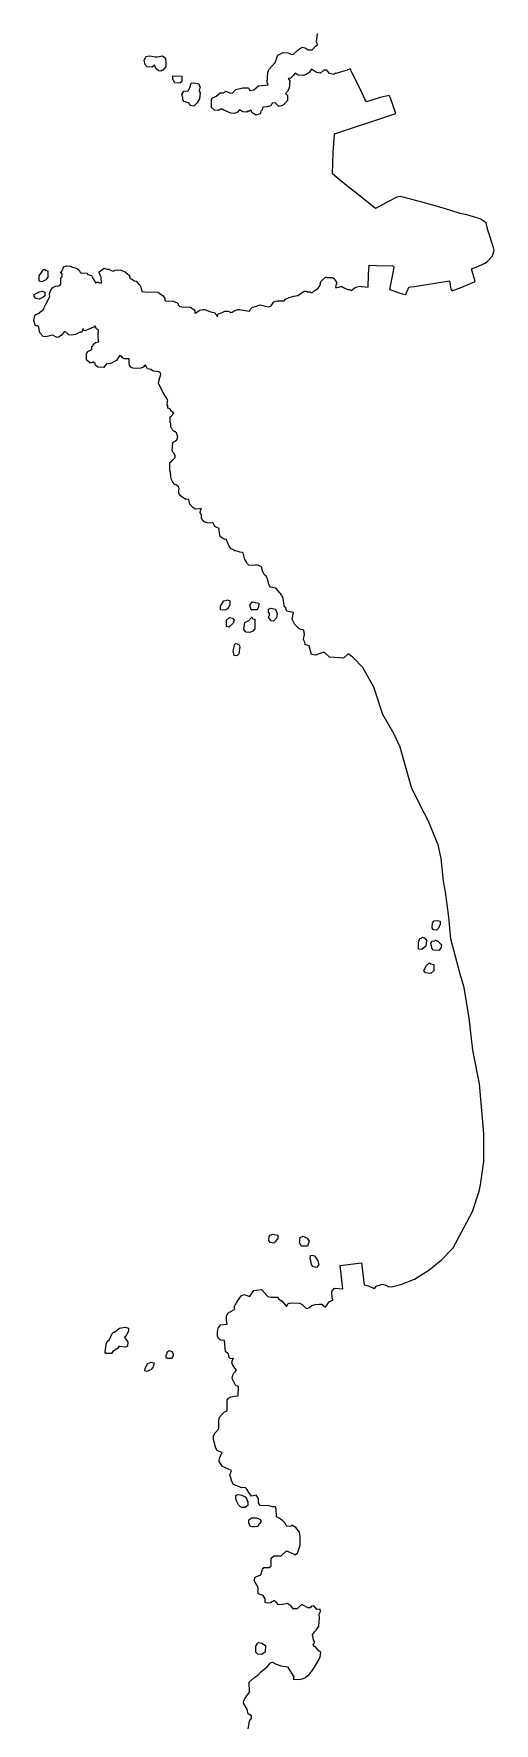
# Model space of a CAD drawing. Header units: inches. Extents: x -62624 to 51363, y -122611 to -15713.
# Drawn here: x -19700 to -19121, y -92742 to -90617 of the extents above; entities that cross this region are included whole.
import ezdxf

# ---------------------------------------------------------------- set-up
doc = ezdxf.new("R2010")
doc.units = ezdxf.units.IN
doc.header["$MEASUREMENT"] = 0

msp = doc.modelspace()

# ---------------------------------------------------------------- linework, layer by layer
for points in [[(-19430.6, -92749), (-19428.8, -92739.1), (-19426.5, -92735.5), (-19426.3, -92732.4), (-19430.4, -92730), (-19432, -92724.3), (-19436.5, -92716.6), (-19436, -92713.2), (-19434.4, -92710.4), (-19429.1, -92702.8), (-19429.3, -92690.1), (-19422.1, -92683.8), (-19418.3, -92681.2), (-19414.5, -92677.1), (-19406.7, -92670.7), (-19402.3, -92665.7), (-19400.1, -92665.2), (-19395.3, -92667.6), (-19389, -92669.8), (-19381.1, -92670.7), (-19373.3, -92683.6), (-19374.2, -92686.5), (-19367.1, -92687), (-19362.1, -92686.2), (-19358.4, -92684.3), (-19353.7, -92680.4), (-19349.3, -92674.5), (-19346, -92669.3), (-19341.9, -92662.2), (-19340.2, -92658.2), (-19339.3, -92652.5), (-19341.2, -92651.3), (-19346.4, -92645.4), (-19348.2, -92645.5), (-19348.8, -92643), (-19347.4, -92641.5), (-19347, -92638.9), (-19348.4, -92636.9), (-19349.5, -92630.7), (-19347.1, -92626.8), (-19344.9, -92624.6), (-19341.9, -92619.6), (-19340.7, -92609.8), (-19341.3, -92604.5), (-19339.5, -92601.2), (-19339.9, -92598.3), (-19344.3, -92598.9), (-19348, -92594), (-19351.1, -92594.5), (-19352.5, -92596.5), (-19355.4, -92596.5), (-19358.5, -92595.1), (-19362.7, -92593), (-19364.1, -92592.9), (-19368.8, -92598), (-19374.2, -92597.8), (-19376.2, -92595.1), (-19381, -92591.1), (-19387.6, -92592.6), (-19392.6, -92593.1), (-19395.3, -92589.7), (-19397.6, -92587.5), (-19402.6, -92590.4), (-19406.4, -92591), (-19409.1, -92589.8), (-19409.1, -92585.4), (-19411.7, -92581.3), (-19417.9, -92578.9), (-19418, -92571.2), (-19422.9, -92562.2), (-19421.8, -92558.1), (-19414.7, -92555.4), (-19412.4, -92548.3), (-19410.8, -92546), (-19404.3, -92546), (-19401.6, -92544), (-19401.5, -92534.1), (-19398.3, -92531.1), (-19389.1, -92531.4), (-19382.2, -92525), (-19372.7, -92529), (-19372.1, -92530.1), (-19368.4, -92528), (-19365.1, -92518), (-19365.1, -92511.6), (-19365.2, -92506.5), (-19366.2, -92501.6), (-19370.7, -92495.8), (-19375.7, -92492.7), (-19376.7, -92493.9), (-19381.9, -92494.4), (-19384.1, -92490.4), (-19386.9, -92487.3), (-19391.7, -92484), (-19394.9, -92482.2), (-19395.5, -92472.4), (-19396.1, -92469.6), (-19400.2, -92469.7), (-19404, -92468.6), (-19415.5, -92467.9), (-19417.5, -92464.5), (-19417.6, -92459.2), (-19420.4, -92455.1), (-19426.6, -92456.4), (-19429.7, -92451.6), (-19432.3, -92447.6), (-19434.3, -92445.4), (-19438.6, -92445.6), (-19446.3, -92442.9), (-19448.9, -92441.6), (-19451.3, -92438), (-19452.2, -92433.1), (-19453.6, -92429.7), (-19451.6, -92424), (-19463, -92419), (-19467.2, -92412.8), (-19467.2, -92411.2), (-19466.3, -92407.7), (-19463.3, -92401.4), (-19467.2, -92400.3), (-19469.4, -92398.7), (-19471.4, -92396), (-19474.4, -92385.1), (-19474.2, -92380.3), (-19472, -92376.6), (-19467.6, -92371.5), (-19467.6, -92367.8), (-19467.6, -92361.7), (-19466.7, -92356.9), (-19462.5, -92352.1), (-19460.5, -92350.3), (-19457, -92348.9), (-19457.2, -92339.1), (-19456.8, -92335.6), (-19455.4, -92333.2), (-19452.4, -92331.3), (-19449.3, -92330.8), (-19447.6, -92330.3), (-19443.2, -92330), (-19442.8, -92318.8), (-19444.1, -92318), (-19446, -92317.7), (-19448, -92313.4), (-19450.6, -92308.4), (-19450.4, -92305.7), (-19449.9, -92304.1), (-19448.6, -92301.5), (-19445.3, -92298), (-19447.5, -92295.4), (-19448.8, -92293.2), (-19450.3, -92290.8), (-19451.2, -92287.9), (-19450.1, -92285.2), (-19449, -92282.6), (-19451.2, -92283.6), (-19453.4, -92283.1), (-19454.5, -92281.8), (-19455.1, -92279.1), (-19455.8, -92277.3), (-19459.1, -92274.5), (-19460.4, -92260.6), (-19465, -92260.1), (-19467.6, -92258.2), (-19469.1, -92255.5), (-19469.1, -92250.5), (-19468.9, -92247.3), (-19467.8, -92244.1), (-19464.9, -92240.6), (-19457, -92239.8), (-19457.7, -92235.8), (-19457.7, -92232.6), (-19457.7, -92229.7), (-19456.3, -92226.3), (-19447.5, -92220.9), (-19448, -92218), (-19444.9, -92212.1), (-19442.5, -92208.7), (-19439.4, -92204.4), (-19435.5, -92202.6), (-19428.3, -92205.2), (-19423.6, -92197.5), (-19413.8, -92196.2), (-19405.7, -92205.3), (-19402, -92206.1), (-19393.9, -92206.1), (-19391.9, -92208.5), (-19388, -92210.9), (-19382.5, -92217.6), (-19380.1, -92213.8), (-19376.8, -92213.3), (-19365.5, -92213.4), (-19362.8, -92215.4), (-19358.6, -92219.3), (-19356.9, -92220.2), (-19354.2, -92219.6), (-19350.6, -92216.6), (-19346.3, -92215.4), (-19341.1, -92214.7), (-19337.9, -92214.7), (-19333.3, -92218.7), (-19331, -92214.8), (-19328.9, -92212), (-19326.4, -92210.8), (-19323.6, -92209.4), (-19324.9, -92207.8), (-19325.3, -92198.8), (-19322.2, -92194.6), (-19311.4, -92195.4), (-19314.8, -92166), (-19288, -92162.8), (-19284.8, -92190.4), (-19279.2, -92191.8), (-19275, -92193.9), (-19271.6, -92195), (-19268.8, -92191.8), (-19265.5, -92191.1), (-19261.9, -92189.7), (-19257.1, -92191.1), (-19254.5, -92192.7), (-19250.4, -92193.2), (-19238.5, -92190.1), (-19221.6, -92183.3), (-19203.5, -92172), (-19187.8, -92159.6), (-19172.8, -92144), (-19148.3, -92098.4), (-19140.1, -92072.8), (-19138.2, -92064.7), (-19134.4, -92035.3), (-19134.4, -92000.3), (-19139.8, -91937.8), (-19147.9, -91895.3), (-19152.8, -91855.3), (-19159, -91816.5), (-19164, -91799.6), (-19175.7, -91755.2), (-19177, -91742.1), (-19178.2, -91728.3), (-19182.5, -91696.4), (-19185, -91682.7), (-19188, -91654.5), (-19191.7, -91637), (-19204.2, -91606.4), (-19213.5, -91588.8), (-19225.3, -91565.1), (-19239.6, -91514.4), (-19247.1, -91498.1), (-19261.4, -91473.1), (-19272.6, -91438.7), (-19286.3, -91414.3), (-19298.1, -91401.8), (-19305, -91397), (-19310.9, -91402.4), (-19328.3, -91401.2), (-19335.1, -91395), (-19340.5, -91396.7), (-19343.8, -91397.6), (-19345.4, -91398.4), (-19348.3, -91398.2), (-19350.8, -91397.6), (-19354, -91387), (-19359.1, -91385), (-19359.4, -91382.3), (-19360.9, -91378.9), (-19360.6, -91376.3), (-19359.8, -91372.8), (-19360.5, -91367.3), (-19366.2, -91366.1), (-19371.9, -91360.2), (-19375.2, -91353.5), (-19373.4, -91344.9), (-19382, -91343.3), (-19382.6, -91341.3), (-19383.4, -91339.1), (-19385.5, -91336.6), (-19385.9, -91333.2), (-19386, -91330.2), (-19386.6, -91327.4), (-19388.3, -91323.3), (-19395.6, -91314.2), (-19399.6, -91313.3), (-19402.7, -91313.1), (-19403.7, -91311.1), (-19404.4, -91309.2), (-19406.3, -91303.1), (-19408.1, -91299.1), (-19410.5, -91297.2), (-19411.7, -91294.7), (-19412.8, -91291.9), (-19413.4, -91287.8), (-19416.2, -91286.1), (-19420.5, -91284.9), (-19422, -91285.5), (-19426.5, -91285.8), (-19429.7, -91285.4), (-19431.3, -91283.7), (-19433.1, -91280.8), (-19434.7, -91278.5), (-19437, -91269.8), (-19438.3, -91269.4), (-19440.9, -91268.9), (-19443.1, -91268.1), (-19447.2, -91267.2), (-19449.7, -91265.9), (-19451.8, -91264.7), (-19453.7, -91262.6), (-19454.9, -91260.6), (-19456, -91257.6), (-19458.2, -91252.7), (-19459.4, -91253.3), (-19462.3, -91251.7), (-19463.8, -91251.2), (-19465.7, -91249.2), (-19466.1, -91247.1), (-19466.5, -91244.6), (-19466.9, -91242.2), (-19467.2, -91239.5), (-19468.1, -91239), (-19470.2, -91238), (-19471.8, -91237.3), (-19472.6, -91236.5), (-19473.5, -91235.1), (-19474.6, -91232.7), (-19482.3, -91232.2), (-19486, -91231), (-19487.6, -91229.5), (-19489.3, -91225.9), (-19489.3, -91222.2), (-19490.5, -91220.3), (-19491.1, -91219.3), (-19490.5, -91217.1), (-19489.3, -91214.7), (-19492, -91214.7), (-19496.4, -91214.9), (-19497.7, -91214.4), (-19500.2, -91212.7), (-19503.8, -91208.6), (-19504.7, -91205.1), (-19505.3, -91203), (-19508.7, -91202.5), (-19509.9, -91202.5), (-19511.6, -91201.1), (-19515.5, -91198.2), (-19517.6, -91194.8), (-19517.6, -91191.5), (-19517.3, -91188.8), (-19517.6, -91187.4), (-19520.9, -91185), (-19523.4, -91183.4), (-19525.3, -91181.2), (-19527.1, -91177.5), (-19528, -91174.3), (-19528.2, -91168), (-19529.3, -91167), (-19529.3, -91156.5), (-19527.3, -91155.6), (-19525.2, -91153.1), (-19522.5, -91150), (-19522.6, -91147.8), (-19523.7, -91144.9), (-19525.4, -91143.2), (-19526, -91141.4), (-19525.8, -91136.3), (-19525.2, -91131.7), (-19525.5, -91131.2), (-19522.9, -91129.3), (-19520.8, -91128.4), (-19519.9, -91127.5), (-19519.9, -91126), (-19519.3, -91125.8), (-19519.2, -91123.3), (-19519.8, -91122.8), (-19520, -91121.2), (-19520.4, -91119.6), (-19522.3, -91117.9), (-19524, -91116.8), (-19525.6, -91115.4), (-19527.2, -91112.9), (-19527.9, -91111.7), (-19527.7, -91106.9), (-19528.5, -91106.4), (-19528.7, -91098.8), (-19527, -91097.9), (-19526.6, -91097.3), (-19525.9, -91096.2), (-19523.9, -91093.5), (-19525.6, -91092.8), (-19527.7, -91091.5), (-19528.1, -91089.3), (-19531.8, -91087.8), (-19531.8, -91084.6), (-19532.4, -91084.7), (-19532.2, -91078.8), (-19531.7, -91077.9), (-19537.4, -91068.1), (-19543.5, -91057.1), (-19543.4, -91055.9), (-19541.6, -91049.4), (-19540.3, -91045.7), (-19540.7, -91043.7), (-19543.2, -91042.3), (-19546.1, -91041.8), (-19550.1, -91041.3), (-19553.2, -91039.3), (-19557, -91038.6), (-19558.9, -91035), (-19560.1, -91033.5), (-19562.5, -91036.2), (-19565.6, -91037.7), (-19570.6, -91038.2), (-19575.5, -91037.5), (-19578.2, -91036.2), (-19579.8, -91034.1), (-19580.4, -91031.6), (-19580.2, -91027.2), (-19580.2, -91025.8), (-19583.4, -91025.8), (-19586.5, -91025.8), (-19588.5, -91024.7), (-19589.9, -91022.7), (-19592.1, -91021.6), (-19594.1, -91024.8), (-19596.1, -91028.2), (-19599.6, -91029.9), (-19602.6, -91031.3), (-19603.9, -91031.9), (-19605.9, -91032.3), (-19608.2, -91031.6), (-19609.4, -91033.6), (-19612.7, -91036.8), (-19619.4, -91036.6), (-19620.3, -91035.8), (-19622.6, -91034), (-19623.2, -91032), (-19625.9, -91029.8), (-19626.6, -91030.9), (-19629.8, -91031.1), (-19630.7, -91030.3), (-19632.5, -91028.4), (-19634, -91026.6), (-19633.8, -91019.5), (-19632.1, -91016.9), (-19629.8, -91015.5), (-19627.1, -91014.3), (-19627.1, -91010.3), (-19626.5, -91009.8), (-19624.6, -91007), (-19622.5, -91005.5), (-19618.6, -91004.4), (-19619, -91002.7), (-19619.3, -90998.5), (-19619.1, -90994.3), (-19618.7, -90992.2), (-19618.9, -90989.9), (-19621.2, -90988), (-19623.5, -90984.5), (-19624.6, -90985.9), (-19630, -90988.2), (-19633.9, -90989.7), (-19636.2, -90990.6), (-19637.6, -90989.7), (-19638.3, -90987.8), (-19639.8, -90992.3), (-19642.4, -90992.6), (-19643.3, -90992.7), (-19647.8, -90995.5), (-19652.6, -90996.3), (-19656, -90995.8), (-19659.2, -90992.9), (-19662.1, -90991.5), (-19662.6, -90992.7), (-19665.3, -90996.1), (-19668.1, -90998.1), (-19670.8, -90998.9), (-19673.8, -90998), (-19675, -90996.4), (-19676.7, -90996.1), (-19680, -90997.2), (-19683.4, -90997.8), (-19685.8, -90998.4), (-19688.4, -90997.7), (-19692.1, -90993.8), (-19692.9, -90991.4), (-19693.8, -90985.5), (-19695.2, -90984.3), (-19697.9, -90984.4), (-19698.9, -90982.1), (-19699.2, -90980.3), (-19700.2, -90977.8), (-19699, -90971.9), (-19697.8, -90970.1), (-19695.1, -90969.2), (-19687.4, -90963.4), (-19687.1, -90961.3), (-19685.5, -90957.9), (-19680.1, -90947.4), (-19680.5, -90944.1), (-19679.5, -90941.5), (-19677.4, -90937.2), (-19675.9, -90935.8), (-19672.3, -90934.4), (-19668.7, -90934), (-19666.4, -90932.1), (-19666, -90930.1), (-19666.1, -90925.5), (-19665.6, -90923.8), (-19664.5, -90923), (-19664.5, -90919.6), (-19666.5, -90916.5), (-19665, -90916.2), (-19664.6, -90914.8), (-19663.1, -90912), (-19661.9, -90909.9), (-19659.2, -90909), (-19654.6, -90909.2), (-19651.2, -90910.7), (-19648.1, -90911.5), (-19645.1, -90912.9), (-19643, -90914.4), (-19642.1, -90917), (-19640.6, -90917.8), (-19633.4, -90918.3), (-19632.3, -90920), (-19627.6, -90921.1), (-19627, -90922.8), (-19626.1, -90924.7), (-19623.5, -90928.1), (-19622.7, -90930.5), (-19621.6, -90930.5), (-19621, -90929.6), (-19619.4, -90929.6), (-19616.4, -90930.8), (-19614.6, -90930.1), (-19615.5, -90926.5), (-19615.4, -90923.4), (-19616.6, -90920.7), (-19618.1, -90917.6), (-19618, -90916.4), (-19616.2, -90915.3), (-19614.6, -90914.2), (-19611.8, -90911.9), (-19609.8, -90912.7), (-19607.9, -90913), (-19605.2, -90913.3), (-19604.7, -90913.8), (-19602.3, -90914.8), (-19600.3, -90915.5), (-19597.9, -90914.5), (-19595.4, -90914.2), (-19592.7, -90914.3), (-19591.8, -90913.8), (-19589.4, -90914.7), (-19587.4, -90915.7), (-19585.2, -90916.7), (-19582.1, -90919.4), (-19580.5, -90920.8), (-19579.4, -90922.6), (-19579.4, -90924.8), (-19578.3, -90925.2), (-19576.3, -90925.7), (-19573.9, -90927.7), (-19571.4, -90928.3), (-19568.9, -90931.1), (-19566.7, -90933), (-19565.6, -90935.6), (-19564.5, -90941.2), (-19560.4, -90941.5), (-19544.2, -90942), (-19541.7, -90943.7), (-19537.7, -90946.7), (-19535.3, -90950.1), (-19535.6, -90952.7), (-19533.7, -90953.2), (-19530.7, -90952.9), (-19524.7, -90953.2), (-19522.1, -90954.7), (-19520.4, -90955.2), (-19518.8, -90956.9), (-19518.8, -90958.1), (-19516.6, -90960.3), (-19514, -90960.6), (-19503.4, -90960.8), (-19501.5, -90962), (-19500.1, -90963), (-19498.4, -90964.3), (-19497.7, -90964.3), (-19497.7, -90967.1), (-19497.7, -90968.5), (-19496.2, -90968.2), (-19493.3, -90966.1), (-19491.2, -90964.8), (-19487.7, -90963.9), (-19485.4, -90963.8), (-19483.4, -90964.4), (-19482.1, -90965.3), (-19478.6, -90966.5), (-19476.3, -90967.3), (-19473.6, -90967.5), (-19472.2, -90968.3), (-19471.1, -90970), (-19469.6, -90972.3), (-19468.8, -90972.1), (-19468.7, -90970.3), (-19467.9, -90969.3), (-19463.1, -90967.7), (-19459.9, -90966.1), (-19458.5, -90966), (-19455.7, -90966), (-19453.5, -90966.8), (-19452.3, -90967.8), (-19450.8, -90967.4), (-19448.1, -90965.5), (-19447.1, -90965.1), (-19443.6, -90963.9), (-19440.9, -90964), (-19439.4, -90964.2), (-19436.5, -90964.9), (-19428.9, -90965.9), (-19427.6, -90963.6), (-19425.1, -90960.8), (-19420.2, -90959.6), (-19415.4, -90958.1), (-19412, -90958.8), (-19409.2, -90959.9), (-19405.4, -90960.4), (-19402.2, -90959.9), (-19400.8, -90957.9), (-19399.3, -90955.4), (-19398.3, -90954.4), (-19396.3, -90953.4), (-19394.2, -90953), (-19385.3, -90952.9), (-19383.6, -90950.7), (-19378.9, -90949), (-19373.2, -90947.3), (-19368, -90946.1), (-19360.1, -90941), (-19356.8, -90941), (-19356.7, -90941.5), (-19352.5, -90941.5), (-19351.3, -90942.4), (-19349.8, -90942.4), (-19347.5, -90940.4), (-19342.8, -90937.3), (-19340.7, -90934.9), (-19339.8, -90931.8), (-19339.8, -90930.1), (-19339.4, -90928.5), (-19337.9, -90927.6), (-19333.7, -90923.5), (-19332.2, -90923), (-19331.8, -90923.8), (-19324.4, -90923.7), (-19322.4, -90925), (-19320.9, -90927.8), (-19319.7, -90930), (-19319.3, -90931.5), (-19320.2, -90933.5), (-19320.9, -90936.1), (-19319.1, -90936.3), (-19315.5, -90935.4), (-19314.1, -90935.1), (-19313, -90934.9), (-19310.6, -90936.2), (-19307.3, -90937.7), (-19305.1, -90938.8), (-19303.5, -90938.7), (-19301, -90940.1), (-19300, -90939.1), (-19297, -90936.7), (-19293.3, -90935.5), (-19290.7, -90934.7), (-19288.6, -90935), (-19283.1, -90935.2), (-19279.8, -90935.7), (-19279.2, -90920.3), (-19278.6, -90908), (-19269.4, -90908.6), (-19249, -90909.1), (-19247.3, -90909.9), (-19247.8, -90913.2), (-19249.5, -90922), (-19252.9, -90938.9), (-19237.1, -90944.3), (-19232.1, -90945), (-19228.5, -90935.9), (-19226.2, -90935.4), (-19221.5, -90934.8), (-19177.2, -90927.8), (-19176.4, -90933.2), (-19175.5, -90938.5), (-19174.2, -90940.6), (-19162, -90935.7), (-19153.7, -90932.3), (-19145.3, -90928.8), (-19149.7, -90912.6), (-19143.2, -90910.3), (-19132.5, -90905.8), (-19129.6, -90903.3), (-19123.6, -90897.2), (-19122.6, -90894), (-19121.1, -90889.3), (-19122, -90886.1), (-19128.8, -90865.3), (-19130, -90860.6), (-19131.4, -90855.1), (-19137.6, -90850.7), (-19141.4, -90848.9), (-19147.2, -90847.3), (-19155.6, -90844.7), (-19163.8, -90843), (-19175.8, -90839.2), (-19186.7, -90836.2), (-19202.9, -90831.6), (-19213.3, -90828.5), (-19218.4, -90827.2), (-19227.6, -90824.8), (-19239.1, -90821.6), (-19243.6, -90822.7), (-19255, -90828.3), (-19270.6, -90837), (-19292, -90819.8), (-19301.1, -90812.6), (-19304.7, -90809.8), (-19316.2, -90800.5), (-19324.5, -90793.1), (-19323.6, -90766.6), (-19321.9, -90744.1), (-19322, -90742.9), (-19244.8, -90717.4), (-19251.6, -90698), (-19253.1, -90694.8), (-19264.5, -90697.4), (-19281.8, -90702.8), (-19284.2, -90698.7), (-19288.5, -90688.9), (-19289.7, -90686.7), (-19300.8, -90664.4), (-19302.4, -90661.3), (-19305.9, -90662.9), (-19320.3, -90667.2), (-19321.5, -90667.2), (-19322.8, -90668.5), (-19328.4, -90667.2), (-19330.3, -90664.7), (-19331.5, -90662.8), (-19335.3, -90662.8), (-19339.7, -90666.6), (-19344.7, -90666), (-19350.9, -90661.6), (-19354, -90665.9), (-19357.8, -90668.4), (-19361.5, -90669.7), (-19367.8, -90669), (-19371.5, -90666.5), (-19374.1, -90669.6), (-19377.2, -90672.8), (-19380.3, -90673.4), (-19378.4, -90676.5), (-19379.1, -90685.9), (-19380.3, -90687.1), (-19380.3, -90688.4), (-19383.5, -90692.1), (-19381, -90694.6), (-19381, -90700.9), (-19384.7, -90705.3), (-19386.6, -90707.1), (-19392.2, -90708.4), (-19396.6, -90704), (-19400.3, -90704.6), (-19402.2, -90707.7), (-19406.6, -90709), (-19412.2, -90709.6), (-19412.9, -90712.7), (-19414.7, -90714.6), (-19415.4, -90717.7), (-19421, -90719.5), (-19422.9, -90717.7), (-19425.4, -90716.4), (-19427.2, -90712.7), (-19429.1, -90714.5), (-19430.4, -90714.5), (-19432.2, -90715.8), (-19437.2, -90715.1), (-19441.6, -90712.6), (-19444.1, -90715.8), (-19447.9, -90717.6), (-19452.3, -90717), (-19461, -90713.2), (-19463.5, -90712), (-19465.3, -90712), (-19467.9, -90713.8), (-19472.9, -90713.2), (-19476.6, -90710), (-19476.6, -90700.1), (-19475.9, -90698.2), (-19471, -90695.7), (-19465.9, -90691.3), (-19462.2, -90691.3), (-19458.4, -90689.5), (-19452.8, -90692), (-19449.7, -90691.4), (-19445.9, -90687), (-19437.2, -90685.1), (-19430.3, -90685.2), (-19428.4, -90688.3), (-19423.4, -90687.7), (-19417.8, -90682.7), (-19405.3, -90681.5), (-19406.5, -90678.3), (-19405.9, -90665.8), (-19404.6, -90662.1), (-19396.5, -90653.3), (-19393.4, -90644), (-19386.5, -90640.8), (-19380.2, -90640.9), (-19375.9, -90643.4), (-19373.4, -90642.8), (-19367.7, -90637.2), (-19362.7, -90634), (-19359, -90634.7), (-19355.2, -90637.2), (-19350.2, -90637.2), (-19345.8, -90632.8), (-19343.3, -90631), (-19344.6, -90627.2), (-19343.3, -90616.6)], [(-19561.5, -90650.5), (-19559, -90645.5), (-19554.6, -90644.9), (-19547.7, -90646.1), (-19544.6, -90646.1), (-19538.3, -90644.9), (-19534.6, -90648), (-19534, -90653.7), (-19534, -90658.7), (-19536.5, -90661.8), (-19537.7, -90663), (-19539, -90663), (-19540.3, -90664.3), (-19543.4, -90663.6), (-19546.5, -90661.1), (-19548.4, -90656.8), (-19551.5, -90659.3), (-19557.7, -90658.6), (-19560.2, -90656.1), (-19561.5, -90650.5)], [(-19525.3, -90674.3), (-19525.3, -90669.9), (-19514, -90670.6), (-19514, -90676.2), (-19516.5, -90679.3), (-19522.8, -90678.7), (-19525.3, -90674.3)], [(-19514.1, -90693.7), (-19511.6, -90689.4), (-19505.9, -90688.7), (-19504, -90685), (-19502.2, -90679.4), (-19498.4, -90678.8), (-19492.8, -90680), (-19490.9, -90685), (-19492.2, -90687.5), (-19492.2, -90689.4), (-19490.9, -90691.3), (-19491.6, -90698.8), (-19494.7, -90703.8), (-19499.1, -90708.1), (-19503.5, -90707.5), (-19504.7, -90704.4), (-19511, -90702.5), (-19512.8, -90700), (-19512.8, -90697.5), (-19514.1, -90693.7)], [(-19693.3, -90928.3), (-19693.3, -90921.5), (-19689.5, -90915.9), (-19688.3, -90913.4), (-19685.8, -90913.4), (-19685.8, -90914.6), (-19682.7, -90915.2), (-19682.7, -90923.4), (-19685.2, -90926.5), (-19690.2, -90929), (-19693.3, -90928.3)], [(-19699.6, -90947.7), (-19699.6, -90945.2), (-19694.6, -90942.7), (-19693.3, -90941.5), (-19689.6, -90940.8), (-19686.5, -90942.1), (-19686.5, -90946.5), (-19689, -90949), (-19693.4, -90950.9), (-19697.7, -90950.2), (-19699.6, -90947.7)], [(-19465.5, -91341.4), (-19465.4, -91337), (-19461.1, -91330.2), (-19457.3, -91329.5), (-19456.7, -91328.9), (-19453.6, -91330.2), (-19453.6, -91335.2), (-19456.7, -91340.2), (-19459.2, -91342), (-19465.5, -91341.4)], [(-19428.6, -91335.9), (-19425.5, -91331.5), (-19417.3, -91333.4), (-19417.4, -91337.8), (-19419.2, -91341.5), (-19426.7, -91341.5), (-19428.6, -91335.9)], [(-19458, -91362.7), (-19458, -91354.6), (-19454.2, -91351.4), (-19450.5, -91352.1), (-19448, -91354.6), (-19449.3, -91358.3), (-19454.9, -91363.3), (-19458, -91362.7)], [(-19436.1, -91366.5), (-19434.9, -91357.7), (-19429.9, -91355.2), (-19426.1, -91350.9), (-19425.5, -91352.7), (-19422.4, -91353.4), (-19422.4, -91365.3), (-19424.9, -91368.4), (-19428.6, -91370.2), (-19433, -91369.6), (-19436.1, -91366.5)], [(-19404.9, -91350.9), (-19403.6, -91348.4), (-19403.6, -91346.5), (-19404.9, -91344.7), (-19404.9, -91340.9), (-19402.4, -91339.7), (-19396.1, -91340.9), (-19394.3, -91346.6), (-19394.9, -91351.5), (-19398.6, -91355.9), (-19401.8, -91355.3), (-19404.9, -91350.9)], [(-19449.3, -91393.3), (-19447.4, -91384.6), (-19445.6, -91383.9), (-19442.4, -91385.2), (-19441.2, -91387.7), (-19442.5, -91397.1), (-19445, -91399.6), (-19448.1, -91398.9), (-19449.3, -91393.3)], [(-19199.3, -91741.4), (-19198.7, -91735.2), (-19196.8, -91732.7), (-19192.4, -91732.1), (-19189.3, -91733.3), (-19189.3, -91737.1), (-19191.2, -91742), (-19193.7, -91744.5), (-19197.4, -91743.9), (-19199.3, -91741.4)], [(-19216.4, -91768.2), (-19216.4, -91763.9), (-19216.4, -91762.6), (-19216.4, -91759.5), (-19214.5, -91755.1), (-19212.6, -91754.5), (-19211.3, -91753.2), (-19208.2, -91754.5), (-19206.4, -91757.6), (-19207, -91764.5), (-19212, -91768.9), (-19216.4, -91768.2)], [(-19200.7, -91761.4), (-19199.5, -91758.3), (-19195.7, -91757.7), (-19195.1, -91757), (-19192, -91758.3), (-19187.6, -91762.7), (-19188.2, -91767.1), (-19190.8, -91770.2), (-19197.6, -91769.5), (-19199.5, -91767), (-19199.5, -91765.8), (-19200.7, -91761.4)], [(-19209.5, -91795.1), (-19206.4, -91788.9), (-19202.7, -91785.7), (-19200.8, -91787), (-19197, -91787.6), (-19197.1, -91795.8), (-19200.8, -91798.9), (-19207.7, -91798.2), (-19209.5, -91795.1)], [(-19404.7, -92134.8), (-19404, -92129.7), (-19402.8, -92127.9), (-19399.6, -92126.6), (-19393.4, -92127.9), (-19393.4, -92131.6), (-19396.5, -92136.6), (-19398.4, -92137.9), (-19402.8, -92137.3), (-19404.7, -92134.8)], [(-19365.9, -92137.3), (-19365.3, -92131.1), (-19361.5, -92129.2), (-19356.5, -92131.7), (-19354, -92135.5), (-19355.9, -92141.7), (-19363.4, -92141.7), (-19365.9, -92137.3)], [(-19352.8, -92157.4), (-19352.2, -92153.6), (-19350.3, -92153), (-19347.2, -92154.2), (-19342.9, -92160.5), (-19341.6, -92165.5), (-19344.7, -92168.6), (-19349.1, -92167.4), (-19351, -92164.9), (-19351.6, -92160.5), (-19352.8, -92157.4)], [(-19610.6, -92275.6), (-19609.3, -92264.9), (-19607.5, -92261.2), (-19605, -92259.3), (-19601.8, -92251.8), (-19599.9, -92250), (-19598.7, -92250), (-19592.4, -92245), (-19585.5, -92243.8), (-19581.2, -92245), (-19581.2, -92248.8), (-19584.3, -92255), (-19586.2, -92256.2), (-19581.8, -92262.5), (-19582.5, -92267.5), (-19585, -92268.7), (-19591.8, -92268.1), (-19593.1, -92268.1), (-19595, -92270.6), (-19600.6, -92274.3), (-19602.5, -92276.8), (-19609.4, -92276.8), (-19610.6, -92275.6)], [(-19533.8, -92281.4), (-19533.7, -92278.9), (-19533.1, -92278.2), (-19533.1, -92277.6), (-19532.5, -92277), (-19532.5, -92275.7), (-19531.9, -92275.1), (-19531.9, -92274.5), (-19531.2, -92274.5), (-19530, -92273.2), (-19527.5, -92273.9), (-19526.9, -92274.5), (-19526.2, -92274.5), (-19526.2, -92275.1), (-19525.6, -92275.7), (-19525.6, -92276.4), (-19525, -92277), (-19525, -92280.1), (-19525.6, -92280.8), (-19525.6, -92281.4), (-19526.2, -92282), (-19526.2, -92282.6), (-19526.9, -92282.6), (-19527.5, -92283.3), (-19531.9, -92283.3), (-19532.5, -92282.6), (-19533.1, -92282.6), (-19533.1, -92282), (-19533.8, -92281.4)], [(-19560.7, -92298.8), (-19560, -92295.1), (-19556.9, -92289.5), (-19552.5, -92287.6), (-19548.8, -92288.7), (-19550, -92293.8), (-19552.5, -92296.9), (-19557.5, -92299.4), (-19560.7, -92298.8)], [(-19445.9, -92459), (-19445.9, -92455.4), (-19444.6, -92454.7), (-19443.6, -92454.3), (-19440.7, -92454.4), (-19438.6, -92455.1), (-19436.1, -92456.1), (-19434.2, -92457.2), (-19432.9, -92459.1), (-19432.4, -92461.2), (-19431.1, -92463.5), (-19431, -92467.8), (-19432.2, -92468.9), (-19433.8, -92470), (-19434.1, -92470.6), (-19438, -92470.4), (-19440.3, -92469.6), (-19441.9, -92468.1), (-19442.9, -92467), (-19444, -92464.7), (-19445.2, -92462), (-19445.9, -92459)], [(-19429.7, -92490.2), (-19429.7, -92486.1), (-19428.7, -92485.2), (-19426.3, -92483.7), (-19420.1, -92483.7), (-19418.1, -92484.2), (-19416.1, -92485.2), (-19414.6, -92486.7), (-19414.7, -92489.1), (-19415.9, -92490.8), (-19417.4, -92492.5), (-19418.5, -92494.5), (-19422.5, -92494.9), (-19425.7, -92494.8), (-19427.2, -92494.3), (-19428.4, -92493.1), (-19429.1, -92491.4), (-19429.7, -92490.2)], [(-19420.8, -92652.3), (-19420.8, -92644.8), (-19418.9, -92641.7), (-19417.4, -92640.3), (-19413.6, -92641.1), (-19409, -92644.1), (-19409.1, -92652.5), (-19413.9, -92655.4), (-19418.3, -92654.8), (-19420.8, -92652.3)]]:
    msp.add_lwpolyline(points)

doc.saveas('drawing.dxf')
